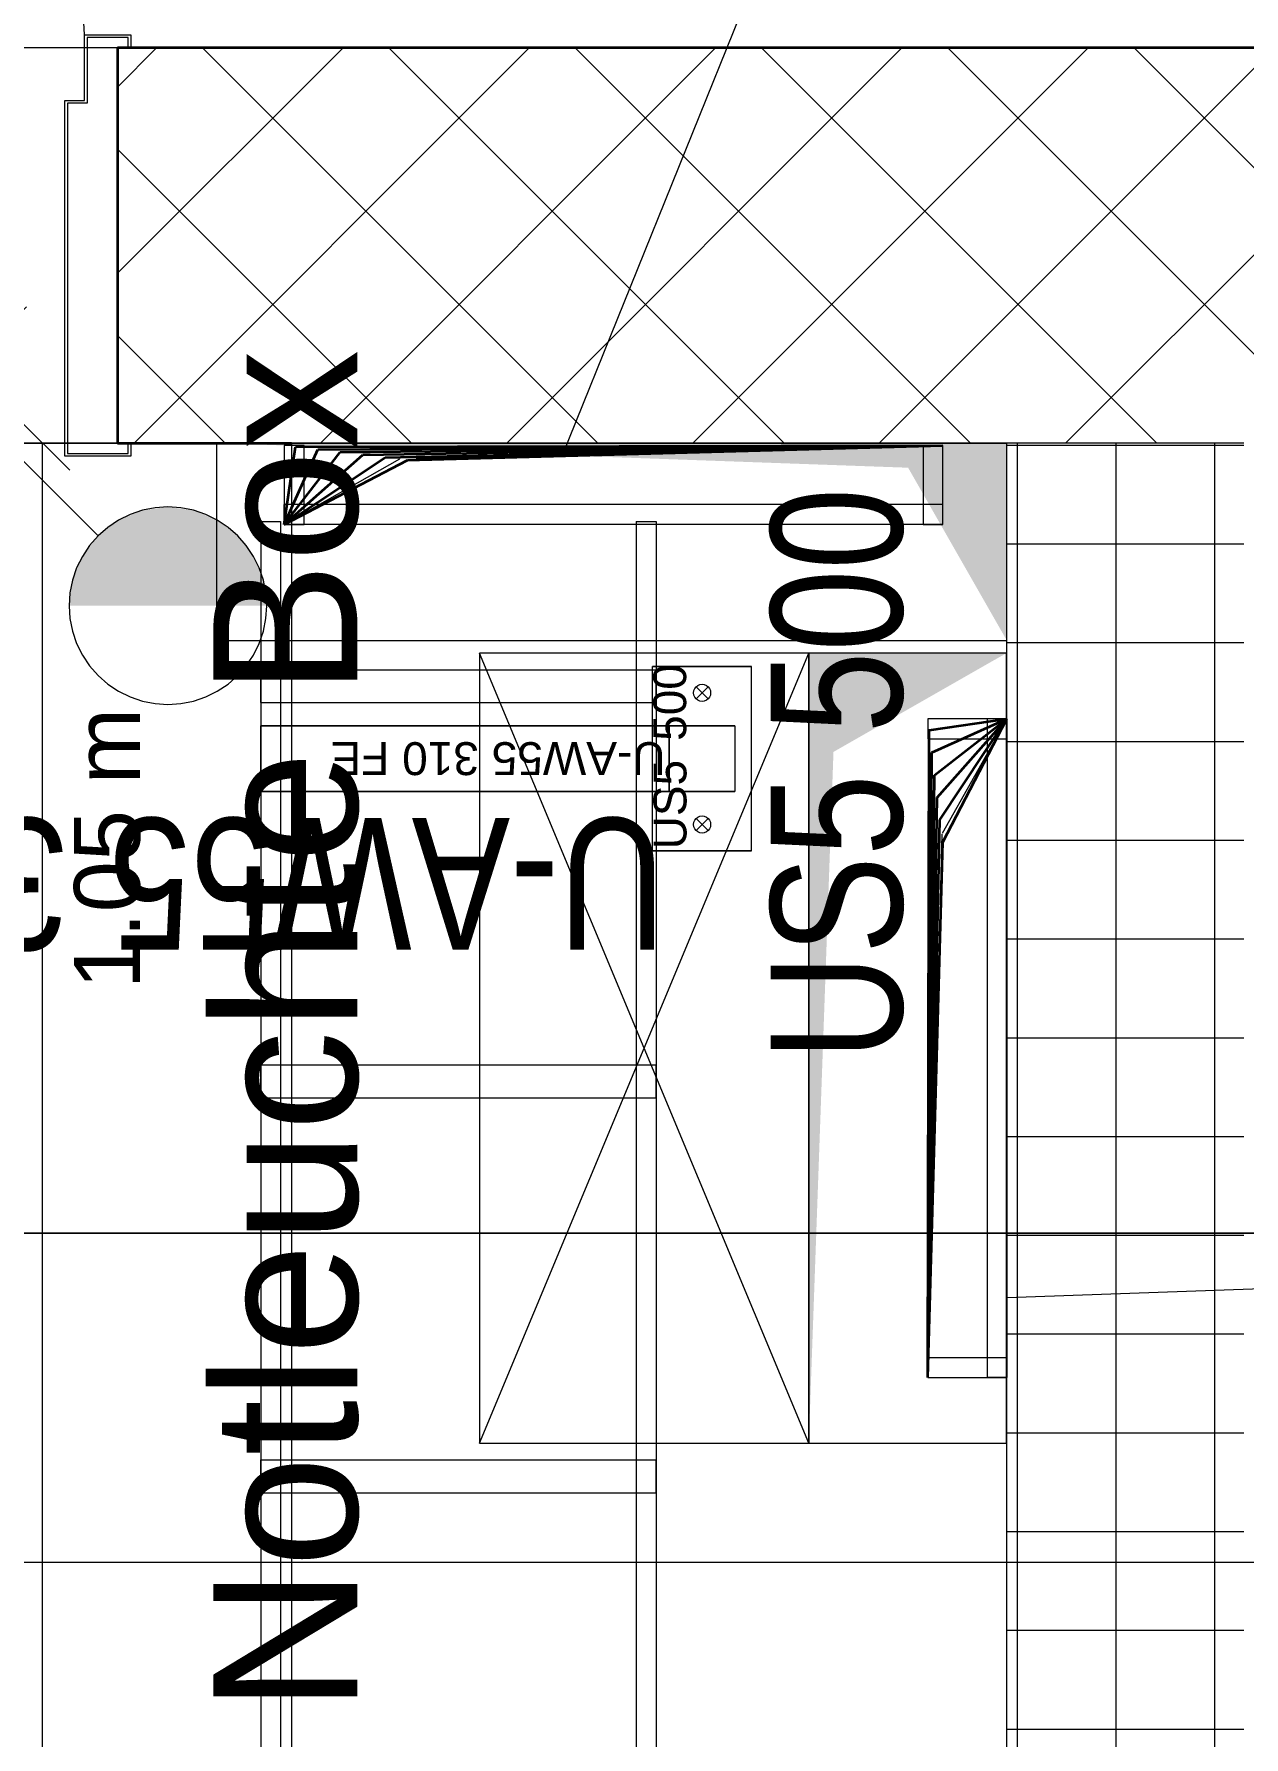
# Model space of a CAD drawing. Extents: x -1132 to 613, y -179 to 712.
# Drawn here: x -668.58 to -650.21, y 24.83 to 50.69 of the extents above; entities that cross this region are included whole.
import ezdxf
from ezdxf.lldxf.tags import DXFTag

# ---------------------------------------------------------------- set-up
doc = ezdxf.new("R2010")
doc.units = 0
doc.linetypes.add('_Hiddenline_', pattern=[3, 2, -1])
doc.layers.get('0').update_dxf_attribs({"lineweight": 13})
for name, color, linetype, lineweight in [('A-DETL-____-HDLN', 7, '_Verdeckte Linien_', 9), ('A-DOOR-____-OTLN', 7, 'Continuous', 9), ('A-DOOR-FRAM-MCUT', 7, 'Continuous', 9), ('A-DOOR-OPNG-OTLN', 7, 'Continuous', 9), ('A-WALL-____-MCUT', 7, 'Continuous', 35), ('A-WALL-____-PATT', 7, 'Continuous', 35), ('E-ELEC-EQPM-OTLN', 7, 'Continuous', 9)]:
    doc.layers.add(name, color=color, linetype=linetype, lineweight=lineweight)
for name, color, linetype, lineweight, true_color in [('EL01_VVV_Mass', 7, 'Continuous', 13, 0xb2b200), ('EL01_WAN_Aussparung Wand Text', 7, 'Continuous', 13, 0x7f5f3f), ('EL01_WAN_Licht', 7, 'Continuous', 13, 0x0080ff), ('EL01_WAN_Notbeleuchtungen', 7, 'Continuous', 13, 0x009900), ('EL01_WAN_Sicherheitstrasse', 1, 'Continuous', 13, 0xff0000), ('EL01_WAN_Trassen', 40, 'Continuous', 13, 0xffbf00), ('EL01_WAN_Trassen Befestigung', 7, 'Continuous', 13, 0xb2b200), ('EL01_WANE_Decke Aussparung', 7, 'Continuous', 13, 0x7f5f3f)]:
    doc.layers.add(name, color=color, linetype=linetype, lineweight=lineweight, true_color=true_color)
doc.styles.get("Standard").update_dxf_attribs({"font": 'arial.ttf'})
tags = doc.linetypes.add('_Verdeckte Linien_', pattern=[0.15, 0.1, -0.05]).pattern_tags.tags
tags[6:7] = [DXFTag(74, 4), DXFTag(75, 0), DXFTag(340, '0'), DXFTag(46, 1.0), DXFTag(50, 0.0), DXFTag(44, 0.0), DXFTag(45, 0.0)]
tags[4:5] = [DXFTag(74, 4), DXFTag(75, 0), DXFTag(340, '0'), DXFTag(46, 1.0), DXFTag(50, 0.0), DXFTag(44, 0.0), DXFTag(45, 0.0)]
tags = doc.linetypes.add('Grundrissdarstellung Sturz', pattern=[0.25, 0.15, -0.05, 0, -0.05]).pattern_tags.tags
tags[10:11] = [DXFTag(74, 4), DXFTag(75, 0), DXFTag(340, '0'), DXFTag(46, 1.0), DXFTag(50, 0.0), DXFTag(44, 0.0), DXFTag(45, 0.0)]
tags[8:9] = [DXFTag(74, 4), DXFTag(75, 0), DXFTag(340, '0'), DXFTag(46, 1.0), DXFTag(50, 0.0), DXFTag(44, 0.0), DXFTag(45, 0.0)]
tags[6:7] = [DXFTag(74, 4), DXFTag(75, 0), DXFTag(340, '0'), DXFTag(46, 1.0), DXFTag(50, 0.0), DXFTag(44, 0.0), DXFTag(45, 0.0)]
tags[4:5] = [DXFTag(74, 4), DXFTag(75, 0), DXFTag(340, '0'), DXFTag(46, 1.0), DXFTag(50, 0.0), DXFTag(44, 0.0), DXFTag(45, 0.0)]

# ---------------------------------------------------------------- blocks, each defined once
blk = doc.blocks.new('Referenz-A0UNPDE96I', base_point=(-1115.886, -117.372))
at = {"layer": 'A-DETL-____-HDLN', "color": 0, "linetype": '_Verdeckte Linien_', "ltscale": 0.13}
for p, q in [((-636.215, 32.478), (-740.515, 32.478)), ((-734.515, 32.478), (-636.215, 32.478)), ((-641.215, 27.478), (-740.515, 27.478))]:
    blk.add_line(p, q, dxfattribs=at)
at = {"layer": 'A-DOOR-____-OTLN', "color": 0, "linetype": 'Grundrissdarstellung Sturz', "ltscale": 0.13}
for p, q in [((-667.315, 50.478), (-688.315, 50.478)), ((-667.315, 44.478), (-688.315, 44.478))]:
    blk.add_line(p, q, dxfattribs=at)
at = {"layer": 'A-DOOR-FRAM-MCUT', "color": 0, "linetype": 'Continuous', "ltscale": 0.13}
for p, q in [((-667.815, 49.678), (-667.815, 50.678)), ((-667.815, 50.678), (-667.115, 50.678)), ((-667.775, 50.638), (-667.775, 49.638)), ((-667.155, 50.638), (-667.775, 50.638)), ((-667.155, 50.478), (-667.155, 50.638)), ((-667.115, 50.478), (-667.155, 50.478)), ((-667.115, 50.678), (-667.115, 50.478)), ((-668.115, 49.678), (-667.815, 49.678)), ((-668.115, 44.278), (-668.115, 49.678)), ((-668.075, 49.638), (-668.075, 44.318)), ((-667.775, 49.638), (-668.075, 49.638)), ((-667.115, 44.278), (-668.115, 44.278)), ((-668.075, 44.318), (-667.155, 44.318)), ((-667.155, 44.478), (-667.115, 44.478)), ((-667.155, 44.318), (-667.155, 44.478)), ((-667.115, 44.478), (-667.115, 44.278))]:
    blk.add_line(p, q, dxfattribs=at)
at = {"layer": 'A-DOOR-OPNG-OTLN', "color": 0, "linetype": 'Continuous', "ltscale": 0.13}
blk.add_line((-667.815, 50.678), (-667.94, 52.918), dxfattribs=at)
at = {"layer": 'A-WALL-____-MCUT', "color": 0, "linetype": 'Continuous', "ltscale": 0.35}
for p, q in [((-561.215, 50.478), (-667.315, 50.478)), ((-667.315, 50.478), (-667.315, 44.478)), ((-667.315, 44.478), (-664.672, 44.478))]:
    blk.add_line(p, q, dxfattribs=at)
at = {"layer": 'A-WALL-____-MCUT', "color": 0, "linetype": 'Continuous', "lineweight": 9, "ltscale": 0.13}
blk.add_line((-650.215, 44.478), (-653.815, 44.478), dxfattribs=at)
at = {"layer": 'A-WALL-____-PATT', "color": 0, "linetype": 'Continuous', "lineweight": 9, "ltscale": 0.13}
for p, q in [((-667.315, 49.884), (-666.721, 50.478)), ((-667.315, 47.056), (-663.892, 50.478)), ((-667.064, 44.478), (-661.064, 50.478)), ((-660.024, 44.478), (-666.024, 50.478)), ((-664.235, 44.478), (-658.235, 50.478)), ((-657.195, 44.478), (-663.195, 50.478)), ((-661.407, 44.478), (-655.407, 50.478)), ((-654.367, 44.478), (-660.367, 50.478)), ((-658.579, 44.478), (-652.579, 50.478)), ((-651.538, 44.478), (-657.538, 50.478)), ((-655.75, 44.478), (-649.75, 50.478)), ((-648.71, 44.478), (-654.71, 50.478)), ((-652.922, 44.478), (-646.922, 50.478)), ((-645.881, 44.478), (-651.881, 50.478)), ((-662.852, 44.478), (-667.315, 48.941)), ((-665.68, 44.478), (-667.315, 46.112)), ((-653.815, 44.447), (-650.215, 44.447)), ((-653.654, -9.522), (-653.654, 44.478)), ((-652.154, -9.522), (-652.154, 44.478)), ((-650.654, -9.522), (-650.654, 44.478)), ((-653.815, 42.947), (-650.215, 42.947)), ((-653.815, 41.447), (-650.215, 41.447)), ((-653.815, 39.947), (-650.215, 39.947)), ((-653.815, 38.447), (-650.215, 38.447)), ((-653.815, 36.947), (-650.215, 36.947)), ((-653.815, 35.447), (-650.215, 35.447)), ((-653.815, 33.947), (-650.215, 33.947)), ((-653.815, 32.447), (-650.215, 32.447)), ((-653.815, 30.947), (-650.215, 30.947)), ((-653.815, 29.447), (-650.215, 29.447)), ((-653.815, 27.947), (-650.215, 27.947)), ((-653.815, 26.447), (-650.215, 26.447)), ((-653.815, 24.947), (-650.215, 24.947))]:
    blk.add_line(p, q, dxfattribs=at)
at = {"layer": 'E-ELEC-EQPM-OTLN', "color": 0, "linetype": 'Continuous', "ltscale": 0.13}
for p, q in [((-653.815, 44.478), (-664.672, 44.478)), ((-664.672, 44.478), (-664.672, 17.478)), ((-653.815, 17.478), (-653.815, 44.478))]:
    blk.add_line(p, q, dxfattribs=at)
blk = doc.blocks.new('Kabelleiter-A0UNPDL36I', base_point=(-665.14, -8.355))
at = {"color": 0, "linetype": 'ByBlock', "lineweight": -2, "ltscale": 0.13}
for p, q in [((-665.14, 43.285), (-665.14, -8.355)), ((-665.14, 43.285), (-664.84, 43.285)), ((-664.84, 43.285), (-664.84, -8.355)), ((-659.44, 43.285), (-659.44, -8.355)), ((-659.44, 43.285), (-659.14, 43.285)), ((-659.14, 43.285), (-659.14, -8.355)), ((-665.14, 41.035), (-659.14, 41.035)), ((-665.14, 40.535), (-665.14, 41.035)), ((-659.14, 40.535), (-659.14, 41.035)), ((-665.14, 40.535), (-659.14, 40.535)), ((-665.14, 35.035), (-659.14, 35.035)), ((-665.14, 34.535), (-665.14, 35.035)), ((-659.14, 34.535), (-659.14, 35.035)), ((-665.14, 34.535), (-659.14, 34.535)), ((-665.14, 29.035), (-659.14, 29.035)), ((-665.14, 28.535), (-665.14, 29.035)), ((-659.14, 28.535), (-659.14, 29.035)), ((-665.14, 28.535), (-659.14, 28.535))]:
    blk.add_line(p, q, dxfattribs=at)
blk = doc.blocks.new('Kabelleiter-A0UNPDNT6I', base_point=(-664.784, 43.242))
at = {"color": 0, "linetype": 'ByBlock', "lineweight": -2, "ltscale": 0.13}
for p, q in [((-664.484, 44.442), (-664.784, 44.442)), ((-664.784, 44.442), (-664.784, 43.242)), ((-664.484, 43.242), (-664.484, 44.442)), ((-654.784, 44.442), (-655.084, 44.442)), ((-655.084, 44.442), (-655.084, 43.242)), ((-654.784, 43.242), (-654.784, 44.442)), ((-654.784, 43.542), (-664.784, 43.542)), ((-664.784, 43.242), (-664.784, 43.542)), ((-654.784, 43.242), (-654.784, 43.542)), ((-664.784, 43.242), (-664.484, 43.242)), ((-654.784, 43.242), (-664.784, 43.242)), ((-655.084, 43.242), (-654.784, 43.242))]:
    blk.add_line(p, q, dxfattribs=at)
at = {"color": 0, "lineweight": 35}
for p, q in [((-664.784, 43.242), (-664.614, 44.422)), ((-664.784, 43.242), (-664.273, 44.381)), ((-664.784, 43.242), (-663.933, 44.34)), ((-664.784, 43.242), (-663.592, 44.299)), ((-664.784, 43.242), (-663.252, 44.258)), ((-664.614, 44.422), (-654.784, 44.442)), ((-664.273, 44.381), (-654.784, 44.442)), ((-663.933, 44.34), (-654.784, 44.442)), ((-663.592, 44.299), (-654.784, 44.442)), ((-663.252, 44.258), (-654.784, 44.442)), ((-662.911, 44.218), (-654.784, 44.442)), ((-664.784, 43.242), (-662.911, 44.218))]:
    blk.add_line(p, q, dxfattribs=at)
at = {"color": 0, "linetype": '_Hiddenline_', "lineweight": 18}
for p, q in [((-663.034, 44.232), (-664.784, 43.242)), ((-654.784, 44.442), (-663.034, 44.232))]:
    blk.add_line(p, q, dxfattribs=at)
blk = doc.blocks.new('IfcObject-A0UNPDP76I', base_point=(-671.505, 36.783))
at = {"layer": 'EL01_WAN_Trassen', "linetype": 'ByBlock', "lineweight": -2, "ltscale": 0.13}
for p, q in [((-665.141, 39.185), (-665.141, 40.185)), ((-665.141, 39.185), (-665.141, 40.185)), ((-658.941, 40.185), (-665.141, 40.185)), ((-665.141, 40.185), (-665.141, 40.185)), ((-665.141, 40.185), (-658.941, 40.185)), ((-658.941, 39.185), (-658.941, 40.185)), ((-658.941, 39.185), (-658.941, 40.185)), ((-658.941, 40.185), (-658.941, 40.185)), ((-658.941, 39.185), (-665.141, 39.185)), ((-665.141, 39.185), (-665.141, 39.185)), ((-665.141, 39.185), (-658.941, 39.185)), ((-658.941, 39.185), (-658.941, 39.185))]:
    blk.add_line(p, q, dxfattribs=at)
at = {"layer": 'EL01_WAN_Trassen', "lineweight": -2, "attachment_point": 1, "rotation": 180}
for s, insert, char_height in [('{\\fArial;U-AW55 310 FE}', (-658.996, 39.435), 0.5), ('{\\W0.8;\\fArial;U-AW55 310}', (-658.999, 36.783), 2)]:
    blk.add_mtext(s, dxfattribs=dict(at, insert=insert, char_height=char_height))
blk = doc.blocks.new('IfcObject-A0UNPDQZ6I', base_point=(-659.191, 35.101))
at = {"layer": 'EL01_WAN_Trassen', "linetype": 'ByBlock', "lineweight": -2, "ltscale": 0.13}
for p, q in [((-659.191, 38.285), (-659.191, 41.085)), ((-659.191, 38.285), (-659.191, 41.085)), ((-657.691, 41.085), (-659.191, 41.085)), ((-659.191, 41.085), (-659.191, 41.085)), ((-659.191, 41.085), (-657.691, 41.085)), ((-657.691, 38.285), (-657.691, 41.085)), ((-657.691, 38.285), (-657.691, 41.085)), ((-657.691, 41.085), (-657.691, 41.085)), ((-658.571, 40.685), (-658.566, 40.718)), ((-658.566, 40.651), (-658.571, 40.685)), ((-658.566, 40.718), (-658.553, 40.75)), ((-658.553, 40.62), (-658.566, 40.651)), ((-658.553, 40.75), (-658.533, 40.777)), ((-658.533, 40.593), (-658.553, 40.62)), ((-658.533, 40.777), (-658.506, 40.797)), ((-658.533, 40.593), (-658.349, 40.777)), ((-658.349, 40.593), (-658.533, 40.777)), ((-658.506, 40.797), (-658.474, 40.81)), ((-658.474, 40.81), (-658.441, 40.815)), ((-658.441, 40.815), (-658.407, 40.81)), ((-658.407, 40.81), (-658.376, 40.797)), ((-658.376, 40.797), (-658.349, 40.777)), ((-658.349, 40.777), (-658.328, 40.75)), ((-658.328, 40.62), (-658.349, 40.593)), ((-658.328, 40.75), (-658.315, 40.718)), ((-658.315, 40.651), (-658.328, 40.62)), ((-658.315, 40.718), (-658.311, 40.685)), ((-658.311, 40.685), (-658.315, 40.651)), ((-658.506, 40.572), (-658.533, 40.593)), ((-658.474, 40.559), (-658.506, 40.572)), ((-658.441, 40.555), (-658.474, 40.559)), ((-658.407, 40.559), (-658.441, 40.555)), ((-658.376, 40.572), (-658.407, 40.559)), ((-658.349, 40.593), (-658.376, 40.572)), ((-658.941, 40.185), (-658.941, 39.185)), ((-658.941, 40.185), (-658.941, 39.185)), ((-657.941, 40.185), (-658.941, 40.185)), ((-658.941, 40.185), (-658.941, 40.185)), ((-658.941, 40.185), (-657.941, 40.185)), ((-657.941, 40.185), (-657.941, 39.185)), ((-657.941, 40.185), (-657.941, 39.185)), ((-657.941, 40.185), (-657.941, 40.185)), ((-657.941, 39.185), (-658.941, 39.185)), ((-658.941, 39.185), (-658.941, 39.185)), ((-658.941, 39.185), (-657.941, 39.185)), ((-657.941, 39.185), (-657.941, 39.185)), ((-658.533, 38.777), (-658.506, 38.797)), ((-658.506, 38.797), (-658.474, 38.81)), ((-658.474, 38.81), (-658.441, 38.815)), ((-658.441, 38.815), (-658.407, 38.81)), ((-658.407, 38.81), (-658.376, 38.797)), ((-658.376, 38.797), (-658.349, 38.777)), ((-658.571, 38.685), (-658.566, 38.718)), ((-658.566, 38.651), (-658.571, 38.685)), ((-658.566, 38.718), (-658.553, 38.75)), ((-658.553, 38.62), (-658.566, 38.651)), ((-658.553, 38.75), (-658.533, 38.777)), ((-658.533, 38.593), (-658.553, 38.62)), ((-658.349, 38.593), (-658.533, 38.777)), ((-658.349, 38.777), (-658.533, 38.593)), ((-658.506, 38.572), (-658.533, 38.593)), ((-658.474, 38.559), (-658.506, 38.572)), ((-658.441, 38.555), (-658.474, 38.559)), ((-658.407, 38.559), (-658.441, 38.555)), ((-658.376, 38.572), (-658.407, 38.559)), ((-658.349, 38.593), (-658.376, 38.572)), ((-658.349, 38.777), (-658.328, 38.75)), ((-658.328, 38.62), (-658.349, 38.593)), ((-658.328, 38.75), (-658.315, 38.718)), ((-658.315, 38.651), (-658.328, 38.62)), ((-658.315, 38.718), (-658.311, 38.685)), ((-658.311, 38.685), (-658.315, 38.651)), ((-657.691, 38.285), (-659.191, 38.285)), ((-659.191, 38.285), (-659.191, 38.285)), ((-659.191, 38.285), (-657.691, 38.285)), ((-657.691, 38.285), (-657.691, 38.285))]:
    blk.add_line(p, q, dxfattribs=at)
at = {"layer": 'EL01_WAN_Trassen', "lineweight": -2, "attachment_point": 1, "rotation": 90}
for s, insert, char_height in [('{\\W0.8;\\fArial;US5 500}', (-657.401, 35.101), 2), ('{\\fArial;500}', (-659.182, 39.955), 0.5), ('{\\fArial;US5}', (-659.178, 38.307), 0.5)]:
    blk.add_mtext(s, dxfattribs=dict(at, insert=insert, char_height=char_height))
blk = doc.blocks.new('Maß-A0UNPDXF6I', base_point=(-676.355, 22.063))
at = {"color": 0, "linetype": 'ByBlock', "lineweight": -2, "ltscale": 0.13}
for p, q in [((-668.868, 44.892), (-668.041, 44.065)), ((-669.454, 44.478), (-653.813, 44.478)), ((-668.454, 22.477), (-668.454, 44.478)), ((-668.868, 22.891), (-668.041, 22.063)), ((-667.454, 22.477), (-676.355, 22.477))]:
    blk.add_line(p, q, dxfattribs=at)
at = {"color": 0, "linetype": 'ByBlock', "lineweight": -2, "ltscale": 0.13, "insert": (-671.121, 31.366), "char_height": 2, "attachment_point": 1, "rotation": 90}
blk.add_mtext('{\\fArial;110}', dxfattribs=at)
blk = doc.blocks.new('Deckendurchbruch (freie Platzierung)-A0UNPDXL6I', base_point=(-656.821, 29.287))
at = {"color": 0, "linetype": 'ByBlock', "lineweight": -2, "ltscale": 0.13}
for p, q in [((-653.821, 41.287), (-656.821, 41.287)), ((-656.821, 41.287), (-656.821, 29.287)), ((-653.821, 29.287), (-653.821, 41.287)), ((-656.821, 29.287), (-653.821, 29.287))]:
    blk.add_line(p, q, dxfattribs=at)
for points in [[(-656.446, 39.787), (-656.821, 39.787), (-653.821, 41.287)], [(-656.821, 39.787), (-653.821, 41.287), (-656.821, 41.287)], [(-656.821, 29.287), (-656.446, 39.787), (-656.821, 39.787)]]:
    blk.add_solid(points, dxfattribs=at)
blk = doc.blocks.new('Durchbruch beschriften-A0UNPDXN6I', base_point=(-653.81, 28.71))
at = {"color": 0, "linetype": 'ByBlock', "lineweight": -2, "ltscale": 0.13}
for p, q in [((-647.668, 28.71), (-647.668, 34.71)), ((-647.668, 34.71), (-626.056, 34.71)), ((-642.547, 28.71), (-642.547, 34.71)), ((-626.056, 34.71), (-626.056, 28.71)), ((-647.668, 31.71), (-653.81, 31.498)), ((-626.056, 28.71), (-647.668, 28.71))]:
    blk.add_line(p, q, dxfattribs=at)
at = {"color": 40, "linetype": 'ByBlock', "lineweight": -2, "ltscale": 0.13, "true_color": 0xffbf00, "insert": (-646.504, 33.21), "char_height": 3, "attachment_point": 1}
blk.add_mtext('{\\fArial;E}', dxfattribs=at)
at = {"color": 0, "linetype": 'ByBlock', "lineweight": -2, "ltscale": 0.13, "insert": (-642.547, 32.96), "char_height": 2.5, "attachment_point": 1}
blk.add_mtext('{\\fArial; DA 60/15 }', dxfattribs=at)
blk = doc.blocks.new('UV in Wand-A0UNPE156I', base_point=(-661.821, 29.287))
at = {"color": 0, "lineweight": -2}
for p, q in [((-656.821, 41.287), (-661.821, 41.287)), ((-661.821, 41.287), (-661.821, 29.287)), ((-661.821, 29.287), (-656.821, 41.287)), ((-656.821, 29.287), (-661.821, 41.287)), ((-656.821, 29.287), (-656.821, 41.287)), ((-661.821, 29.287), (-656.821, 29.287))]:
    blk.add_line(p, q, dxfattribs=at)
blk = doc.blocks.new('MText-A0UNPEBL6I', base_point=(-665.861, 25.192))
at = {"color": 0, "lineweight": -2, "char_height": 2.1875, "attachment_point": 1, "rotation": 90}
for s, insert in [('{\\fArial;Box}', (-665.861, 40.631)), ('{\\fArial;Notleuchte}', (-665.861, 25.192))]:
    blk.add_mtext(s, dxfattribs=dict(at, insert=insert))
blk = doc.blocks.new('Durchbruch beschriften-A0UNPFHR6I', base_point=(-653.84, 15.287))
at = {"color": 0, "linetype": 'ByBlock', "lineweight": -2, "ltscale": 0.13}
for p, q in [((-635.954, 21.899), (-635.954, 27.899)), ((-635.954, 27.899), (-614.342, 27.899)), ((-630.833, 21.899), (-630.833, 27.899)), ((-614.342, 27.899), (-614.342, 21.899)), ((-635.954, 21.899), (-653.84, 15.287)), ((-614.342, 21.899), (-635.954, 21.899))]:
    blk.add_line(p, q, dxfattribs=at)
at = {"color": 40, "linetype": 'ByBlock', "lineweight": -2, "ltscale": 0.13, "true_color": 0xffbf00, "insert": (-634.79, 26.399), "char_height": 3, "attachment_point": 1}
blk.add_mtext('{\\fArial;E}', dxfattribs=at)
at = {"color": 0, "linetype": 'ByBlock', "lineweight": -2, "ltscale": 0.13, "insert": (-630.833, 26.149), "char_height": 2.5, "attachment_point": 1}
blk.add_mtext('{\\fArial; DA 60/15 }', dxfattribs=at)
blk = doc.blocks.new('Deckendurchbruch (freie Platzierung)-A0UNPFWP6I', base_point=(-665.813, 41.478))
at = {"color": 0, "linetype": 'ByBlock', "lineweight": -2, "ltscale": 0.13}
for p, q in [((-653.813, 44.478), (-665.813, 44.478)), ((-665.813, 44.478), (-665.813, 41.478)), ((-653.813, 41.478), (-653.813, 44.478)), ((-665.813, 41.478), (-653.813, 41.478))]:
    blk.add_line(p, q, dxfattribs=at)
for points in [[(-655.313, 44.103), (-653.813, 44.478), (-665.813, 44.478)], [(-653.813, 44.103), (-655.313, 44.103), (-653.813, 44.478)], [(-653.813, 41.478), (-653.813, 44.103), (-655.313, 44.103)]]:
    blk.add_solid(points, dxfattribs=at)
blk = doc.blocks.new('Durchbruch beschriften-A0UNPFWR6I', base_point=(-678.478, 44.291))
at = {"color": 0, "linetype": 'ByBlock', "lineweight": -2, "ltscale": 0.13}
for p, q in [((-678.478, 53.449), (-678.478, 59.449)), ((-678.478, 59.449), (-656.867, 59.449)), ((-673.358, 53.449), (-673.358, 59.449)), ((-656.867, 59.449), (-656.867, 53.449)), ((-656.867, 53.449), (-678.478, 53.449)), ((-656.867, 53.449), (-660.563, 44.291))]:
    blk.add_line(p, q, dxfattribs=at)
at = {"color": 40, "linetype": 'ByBlock', "lineweight": -2, "ltscale": 0.13, "true_color": 0xffbf00, "insert": (-677.315, 57.949), "char_height": 3, "attachment_point": 1}
blk.add_mtext('{\\fArial;E}', dxfattribs=at)
at = {"color": 0, "linetype": 'ByBlock', "lineweight": -2, "ltscale": 0.13, "insert": (-673.358, 57.699), "char_height": 2.5, "attachment_point": 1}
blk.add_mtext('{\\fArial; DA 60/15 }', dxfattribs=at)
blk = doc.blocks.new('Schalter_ Schema 0_ AP-A0UNPFZ76I', base_point=(-669.892, 40.507))
at = {"color": 0, "lineweight": -2}
for p, q in [((-669.892, 45.35), (-668.696, 46.546)), ((-667.61, 43.068), (-669.892, 45.35)), ((-666.938, 43.456), (-667.124, 43.393)), ((-666.746, 43.494), (-666.938, 43.456)), ((-666.55, 43.507), (-666.746, 43.494)), ((-666.354, 43.494), (-666.55, 43.507)), ((-666.162, 43.456), (-666.354, 43.494)), ((-665.976, 43.393), (-666.162, 43.456)), ((-667.463, 43.197), (-667.61, 43.068)), ((-667.3, 43.306), (-667.463, 43.197)), ((-667.124, 43.393), (-667.3, 43.306)), ((-665.8, 43.306), (-665.976, 43.393)), ((-665.637, 43.197), (-665.8, 43.306)), ((-665.489, 43.068), (-665.637, 43.197)), ((-667.61, 43.068), (-667.74, 42.92)), ((-665.36, 42.92), (-665.489, 43.068)), ((-667.849, 42.757), (-667.936, 42.581)), ((-667.74, 42.92), (-667.849, 42.757)), ((-665.251, 42.757), (-665.36, 42.92)), ((-665.164, 42.581), (-665.251, 42.757)), ((-667.936, 42.581), (-667.999, 42.395)), ((-665.101, 42.395), (-665.164, 42.581)), ((-668.037, 42.203), (-668.05, 42.007)), ((-667.999, 42.395), (-668.037, 42.203)), ((-665.063, 42.203), (-665.101, 42.395)), ((-665.05, 42.007), (-665.063, 42.203)), ((-668.05, 42.007), (-668.037, 41.811)), ((-665.063, 41.811), (-665.05, 42.007)), ((-668.037, 41.811), (-667.999, 41.619)), ((-665.101, 41.619), (-665.063, 41.811)), ((-667.999, 41.619), (-667.936, 41.433)), ((-667.936, 41.433), (-667.849, 41.257)), ((-665.251, 41.257), (-665.164, 41.433)), ((-665.164, 41.433), (-665.101, 41.619)), ((-667.849, 41.257), (-667.74, 41.094)), ((-665.36, 41.094), (-665.251, 41.257)), ((-667.74, 41.094), (-667.61, 40.946)), ((-667.61, 40.946), (-667.463, 40.817)), ((-665.637, 40.817), (-665.489, 40.946)), ((-665.489, 40.946), (-665.36, 41.094)), ((-667.463, 40.817), (-667.3, 40.708)), ((-667.3, 40.708), (-667.124, 40.621)), ((-667.124, 40.621), (-666.938, 40.558)), ((-666.162, 40.558), (-665.976, 40.621)), ((-665.976, 40.621), (-665.8, 40.708)), ((-665.8, 40.708), (-665.637, 40.817)), ((-666.938, 40.558), (-666.746, 40.52)), ((-666.746, 40.52), (-666.55, 40.507)), ((-666.55, 40.507), (-666.354, 40.52)), ((-666.354, 40.52), (-666.162, 40.558))]:
    blk.add_line(p, q, dxfattribs=at)
for points in [[(-667.3, 43.306), (-665.8, 43.306), (-666.938, 43.456)], [(-666.938, 43.456), (-666.162, 43.456), (-666.55, 43.507)], [(-665.8, 43.306), (-666.938, 43.456), (-666.162, 43.456)], [(-667.61, 43.068), (-665.489, 43.068), (-667.3, 43.306)], [(-665.489, 43.068), (-667.3, 43.306), (-665.8, 43.306)], [(-667.849, 42.757), (-665.251, 42.757), (-667.61, 43.068)], [(-665.251, 42.757), (-667.61, 43.068), (-665.489, 43.068)], [(-667.999, 42.395), (-665.101, 42.395), (-667.849, 42.757)], [(-665.101, 42.395), (-667.849, 42.757), (-665.251, 42.757)], [(-668.05, 42.007), (-665.05, 42.007), (-667.999, 42.395)], [(-665.05, 42.007), (-667.999, 42.395), (-665.101, 42.395)], [(-667.999, 42.395), (-665.101, 42.395), (-667.999, 42.395)], [(-665.101, 42.395), (-667.999, 42.395), (-665.101, 42.395)]]:
    blk.add_solid(points, dxfattribs=at)
blk = doc.blocks.new('Absolute Höhe-A0UNPFZ96I', base_point=(-667.976, 36.186))
at = {"color": 0, "lineweight": -2, "insert": (-667.976, 36.186), "char_height": 1, "attachment_point": 1, "rotation": 90}
blk.add_mtext('{\\fArial;1.05 m}', dxfattribs=at)
blk = doc.blocks.new('Maß-A0UNPG1H6I', base_point=(-707.726, 50.478))
at = {"color": 0, "lineweight": -2}
for p, q in [((-664.753, 62.647), (-664.753, 73.678)), ((-707.313, 64.647), (-707.313, 50.478)), ((-707.726, 63.233), (-706.899, 64.061)), ((-665.167, 63.233), (-664.34, 64.061)), ((-664.753, 63.647), (-707.313, 63.647))]:
    blk.add_line(p, q, dxfattribs=at)
at = {"color": 0, "lineweight": -2, "insert": (-688.817, 66.98), "char_height": 2.5, "attachment_point": 1}
blk.add_mtext('{\\fArial;213}', dxfattribs=at)
blk = doc.blocks.new('Kabelleiter-A0UNPG336I', base_point=(-655.013, 30.287))
at = {"color": 0, "linetype": 'ByBlock', "lineweight": -2, "ltscale": 0.13}
for p, q in [((-653.813, 40.287), (-655.013, 40.287)), ((-655.013, 40.287), (-655.013, 39.987)), ((-654.113, 40.287), (-654.113, 30.287)), ((-653.813, 40.287), (-654.113, 40.287)), ((-653.813, 39.987), (-653.813, 40.287)), ((-653.813, 40.287), (-653.813, 30.287)), ((-655.013, 39.987), (-653.813, 39.987)), ((-653.813, 30.587), (-655.013, 30.587)), ((-655.013, 30.587), (-655.013, 30.287)), ((-653.813, 30.287), (-653.813, 30.587)), ((-655.013, 30.287), (-653.813, 30.287)), ((-653.813, 30.287), (-654.113, 30.287))]:
    blk.add_line(p, q, dxfattribs=at)
at = {"color": 0, "lineweight": 35}
for p, q in [((-655.013, 30.287), (-654.992, 40.117)), ((-654.992, 40.117), (-653.813, 40.287)), ((-654.951, 39.776), (-653.813, 40.287)), ((-654.91, 39.436), (-653.813, 40.287)), ((-654.87, 39.095), (-653.813, 40.287)), ((-654.829, 38.755), (-653.813, 40.287)), ((-654.788, 38.414), (-653.813, 40.287)), ((-655.013, 30.287), (-654.951, 39.776)), ((-655.013, 30.287), (-654.91, 39.436)), ((-655.013, 30.287), (-654.87, 39.095)), ((-655.013, 30.287), (-654.829, 38.755)), ((-655.013, 30.287), (-654.788, 38.414))]:
    blk.add_line(p, q, dxfattribs=at)
at = {"color": 0, "linetype": '_Hiddenline_', "lineweight": 18}
for p, q in [((-653.813, 40.287), (-654.803, 38.537)), ((-654.803, 38.537), (-655.013, 30.287))]:
    blk.add_line(p, q, dxfattribs=at)

msp = doc.modelspace()

# ---------------------------------------------------------------- block references
at = {"color": 9, "lineweight": 25, "ltscale": 0.25, "true_color": 0xc0c0c0}
msp.add_blockref('Referenz-A0UNPDE96I', (-1115.886, -117.372), dxfattribs=at)
at = {"layer": 'EL01_VVV_Mass', "linetype": 'Continuous', "ltscale": 0.13}
msp.add_blockref('Maß-A0UNPG1H6I', (-707.726, 50.478), dxfattribs=at)
at = {"layer": 'EL01_VVV_Mass', "ltscale": 0.13}
msp.add_blockref('Maß-A0UNPDXF6I', (-676.355, 22.063), dxfattribs=at)
at = {"layer": 'EL01_WAN_Aussparung Wand Text', "ltscale": 0.13}
for name, p in [('Durchbruch beschriften-A0UNPFWR6I', (-678.478, 44.291)), ('Durchbruch beschriften-A0UNPDXN6I', (-653.81, 28.71)), ('Durchbruch beschriften-A0UNPFHR6I', (-653.84, 15.287))]:
    msp.add_blockref(name, p, dxfattribs=at)
at = {"layer": 'EL01_WAN_Licht', "linetype": 'Continuous', "ltscale": 0.13}
for name, p in [('Schalter_ Schema 0_ AP-A0UNPFZ76I', (-669.892, 40.507)), ('Absolute Höhe-A0UNPFZ96I', (-667.976, 36.186))]:
    msp.add_blockref(name, p, dxfattribs=at)
at = {"layer": 'EL01_WAN_Notbeleuchtungen', "linetype": 'Continuous', "ltscale": 1.3}
msp.add_blockref('MText-A0UNPEBL6I', (-665.861, 25.192), dxfattribs=at)
at = {"layer": 'EL01_WAN_Notbeleuchtungen', "linetype": 'Continuous', "ltscale": 0.13}
msp.add_blockref('UV in Wand-A0UNPE156I', (-661.821, 29.287), dxfattribs=at)
at = {"layer": 'EL01_WAN_Sicherheitstrasse', "color": 94, "ltscale": 0.13, "true_color": 0x009900}
msp.add_blockref('Kabelleiter-A0UNPG336I', (-655.013, 30.287), dxfattribs=at)
at = {"layer": 'EL01_WAN_Trassen', "ltscale": 0.13}
for name, p in [('Kabelleiter-A0UNPDNT6I', (-664.784, 43.242)), ('Kabelleiter-A0UNPDL36I', (-665.14, -8.355))]:
    msp.add_blockref(name, p, dxfattribs=at)
at = {"layer": 'EL01_WAN_Trassen Befestigung', "ltscale": 0.13}
for name, p in [('IfcObject-A0UNPDQZ6I', (-659.191, 35.101)), ('IfcObject-A0UNPDP76I', (-671.505, 36.783))]:
    msp.add_blockref(name, p, dxfattribs=at)
at = {"layer": 'EL01_WANE_Decke Aussparung', "ltscale": 0.13}
for name, p in [('Deckendurchbruch (freie Platzierung)-A0UNPFWP6I', (-665.813, 41.478)), ('Deckendurchbruch (freie Platzierung)-A0UNPDXL6I', (-656.821, 29.287))]:
    msp.add_blockref(name, p, dxfattribs=at)

doc.saveas('drawing.dxf')
